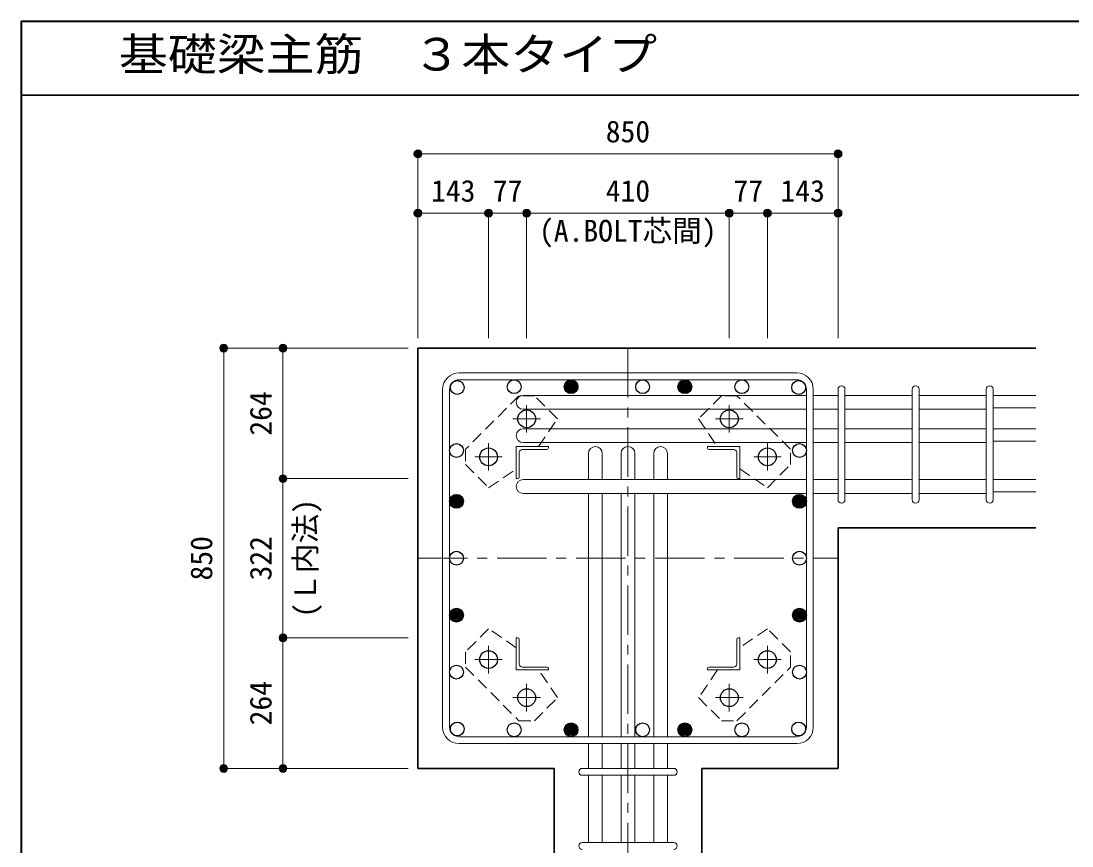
# Model space of a CAD drawing. Units: millimetres at full size, sheet at 1:20. Extents: x -3982 to 3969, y -2803 to 2801.
# Drawn here: x -3982 to -1856, y 1132 to 2801 of the extents above; entities that cross this region are included whole.
import ezdxf
from ezdxf.enums import TextEntityAlignment as Align

# ---------------------------------------------------------------- set-up
doc = ezdxf.new("R2010")
doc.units = ezdxf.units.MM
doc.header["$LTSCALE"] = 20
doc.header["$PDMODE"] = 32
doc.header["$PDSIZE"] = 12
doc.linetypes.add('CHAIN1', pattern=[8, 5, -1, 1, -1])
doc.linetypes.add('DASHED1', pattern=[1.8, 1.2, -0.6])
for name, color, linetype, lineweight in [('6-1_躯体線', 2, 'Continuous', 35), ('6-2_A.Bolt_', 4, 'Continuous', 9), ('6-3_柱型主筋', 4, 'Continuous', 9), ('6-4_フープ', 7, 'Continuous', 18), ('6-5_梁主筋', 7, 'Continuous', 18), ('6-6_S.T.P.', 7, 'Continuous', 18), ('6-7_文字', 7, 'Continuous', 18), ('6-9', 4, 'DASHED1', 9), ('6-D_寸法', 4, 'Continuous', 9), ('F-0_枠', 6, 'Continuous', 40)]:
    doc.layers.add(name, color=color, linetype=linetype, lineweight=lineweight)
doc.styles.add('ＭＳ ゴシック', font='')
doc.styles.get('ＭＳ ゴシック').set_extended_font_data('MS Gothic')

msp = doc.modelspace()

# ---------------------------------------------------------------- linework, layer by layer
at = {"layer": '6-1_躯体線'}
for p, q in [((-1928.87, 2139.12), (-3178.87, 2139.12)), ((-1928.87, 2139.12), (-3178.87, 2139.12)), ((-3178.87, 1289.12), (-3178.87, 2139.12)), ((-1928.87, 1775.62), (-2328.87, 1775.62)), ((-2328.87, 1289.12), (-2328.87, 1775.62)), ((-2604.37, 889.12), (-2604.37, 1289.12)), ((-2328.87, 1289.12), (-2604.37, 1289.12))]:
    msp.add_line(p, q, dxfattribs=at)
msp.add_lwpolyline([(-2903.37, 889.12), (-2903.37, 1289.12), (-3178.87, 1289.12)], dxfattribs=at)
at = {"layer": '6-2_A.Bolt_', "linetype": 'CHAIN1'}
for p, q in [((-2958.87, 1968.42), (-2958.87, 2023.92)), ((-2548.87, 1968.42), (-2548.87, 2023.92)), ((-2931.17, 1996.12), (-2986.67, 1996.12)), ((-2576.57, 1996.12), (-2521.07, 1996.12)), ((-3035.87, 1891.42), (-3035.87, 1946.92)), ((-2471.87, 1891.42), (-2471.87, 1946.92)), ((-3008.17, 1919.12), (-3063.67, 1919.12)), ((-2499.57, 1919.12), (-2444.07, 1919.12)), ((-3035.87, 1536.82), (-3035.87, 1481.32)), ((-2471.87, 1536.82), (-2471.87, 1481.32)), ((-3008.17, 1509.12), (-3063.67, 1509.12)), ((-2499.57, 1509.12), (-2444.07, 1509.12)), ((-2958.87, 1459.82), (-2958.87, 1404.32)), ((-2548.87, 1459.82), (-2548.87, 1404.32)), ((-2931.17, 1432.12), (-2986.67, 1432.12)), ((-2576.57, 1432.12), (-2521.07, 1432.12))]:
    msp.add_line(p, q, dxfattribs=at)
at = {"layer": '6-2_A.Bolt_'}
for p, q in [((-2979.87, 1875.12), (-2979.87, 1940.12)), ((-2914.87, 1940.12), (-2979.87, 1940.12)), ((-2914.87, 1940.12), (-2914.87, 1937.12)), ((-2592.87, 1940.12), (-2592.87, 1937.12)), ((-2592.87, 1940.12), (-2527.87, 1940.12)), ((-2527.87, 1875.12), (-2527.87, 1940.12)), ((-2973.87, 1928.12), (-2973.87, 1878.12)), ((-2967.87, 1934.12), (-2917.87, 1934.12)), ((-2539.87, 1934.12), (-2589.87, 1934.12)), ((-2533.87, 1928.12), (-2533.87, 1878.12)), ((-2979.87, 1875.12), (-2976.87, 1875.12)), ((-2527.87, 1875.12), (-2530.87, 1875.12)), ((-2979.87, 1553.12), (-2976.87, 1553.12)), ((-2979.87, 1553.12), (-2979.87, 1488.12)), ((-2527.87, 1553.13), (-2530.87, 1553.13)), ((-2527.87, 1553.13), (-2527.87, 1488.13)), ((-2973.87, 1500.12), (-2973.87, 1550.12)), ((-2533.87, 1500.12), (-2533.87, 1550.13)), ((-2967.87, 1494.12), (-2917.87, 1494.12)), ((-2914.87, 1488.12), (-2914.87, 1491.12)), ((-2592.87, 1488.13), (-2592.87, 1491.12)), ((-2539.87, 1494.12), (-2589.87, 1494.12)), ((-2914.87, 1488.12), (-2979.87, 1488.12)), ((-2592.87, 1488.13), (-2527.87, 1488.13))]:
    msp.add_line(p, q, dxfattribs=at)
at = {"layer": '6-2_A.Bolt_', "color": 3, "lineweight": 25}
for centre in [(-2958.87, 1996.12), (-2548.87, 1996.12), (-3035.87, 1919.12), (-2471.87, 1919.12), (-3035.87, 1509.12), (-2471.87, 1509.12), (-2958.87, 1432.12), (-2548.87, 1432.12)]:
    msp.add_circle(centre, 18, dxfattribs=at)
at = {"layer": '6-2_A.Bolt_'}
for centre, radius, start, end in [((-2917.87, 1937.12), 3, 270, 0), ((-2589.87, 1937.12), 3, 180, 270), ((-2967.87, 1928.12), 6, 90, 180), ((-2539.87, 1928.12), 6, 0, 90), ((-2976.87, 1878.12), 3, 270, 0), ((-2530.87, 1878.12), 3, 180, 270), ((-2976.87, 1550.12), 3, 0, 90), ((-2530.87, 1550.13), 3, 90, 180), ((-2967.87, 1500.12), 6, 180, 270), ((-2917.87, 1491.12), 3, 0, 90), ((-2589.87, 1491.12), 3, 90, 180), ((-2539.87, 1500.12), 6, 270, 0)]:
    msp.add_arc(centre, radius, start, end, dxfattribs=at)
at = {"layer": '6-3_柱型主筋', "color": 3, "lineweight": 25}
for centre in [(-3099.26, 2059.51), (-2984.13, 2061.12), (-2869, 2061.12), (-2724.26, 2061.12), (-2638.74, 2061.12), (-2523.61, 2061.12), (-2408.48, 2059.51), (-3100.87, 1931.92), (-2406.87, 1931.92), (-3100.87, 1829.25), (-2406.87, 1829.25), (-3100.87, 1714.12), (-2406.87, 1714.12), (-3100.87, 1598.99), (-2406.87, 1598.99), (-3100.87, 1483.86), (-2406.87, 1483.86), (-3099.26, 1368.74), (-2408.48, 1368.74), (-2984.13, 1367.12), (-2869, 1367.12), (-2724.26, 1367.12), (-2638.74, 1367.12), (-2523.61, 1367.12)]:
    msp.add_circle(centre, 14, dxfattribs=at)
at = {"layer": '6-3_柱型主筋'}
for centre, radius in [((-2869, 2061.12), 14), ((-2869, 2061.12), 12.6), ((-2869, 2061.12), 11.2), ((-2869, 2061.12), 9.8), ((-2869, 2061.12), 8.4), ((-2869, 2061.12), 7), ((-2869, 2061.12), 5.6), ((-2869, 2061.12), 4.2), ((-2869, 2061.12), 2.8), ((-2638.74, 2061.12), 14), ((-2638.74, 2061.12), 12.6), ((-2638.74, 2061.12), 11.2), ((-2638.74, 2061.12), 9.8), ((-2638.74, 2061.12), 8.4), ((-2638.74, 2061.12), 7), ((-2638.74, 2061.12), 5.6), ((-2638.74, 2061.12), 4.2), ((-2638.74, 2061.12), 2.8), ((-2869, 2061.12), 1.4), ((-2638.74, 2061.12), 1.4), ((-3100.87, 1829.25), 14), ((-3100.87, 1829.25), 12.6), ((-3100.87, 1829.25), 11.2), ((-3100.87, 1829.25), 9.8), ((-3100.87, 1829.25), 8.4), ((-3100.87, 1829.25), 7), ((-3100.87, 1829.25), 5.6), ((-3100.87, 1829.25), 4.2), ((-3100.87, 1829.25), 2.8), ((-3100.87, 1829.25), 1.4), ((-2406.87, 1829.25), 14), ((-2406.87, 1829.25), 12.6), ((-2406.87, 1829.25), 11.2), ((-2406.87, 1829.25), 9.8), ((-2406.87, 1829.25), 8.4), ((-2406.87, 1829.25), 7), ((-2406.87, 1829.25), 5.6), ((-2406.87, 1829.25), 4.2), ((-2406.87, 1829.25), 2.8), ((-2406.87, 1829.25), 1.4), ((-3100.87, 1598.99), 14), ((-3100.87, 1598.99), 12.6), ((-3100.87, 1598.99), 11.2), ((-3100.87, 1598.99), 9.8), ((-3100.87, 1598.99), 8.4), ((-3100.87, 1598.99), 7), ((-3100.87, 1598.99), 5.6), ((-3100.87, 1598.99), 4.2), ((-3100.87, 1598.99), 2.8), ((-3100.87, 1598.99), 1.4), ((-2406.87, 1598.99), 14), ((-2406.87, 1598.99), 12.6), ((-2406.87, 1598.99), 11.2), ((-2406.87, 1598.99), 9.8), ((-2406.87, 1598.99), 8.4), ((-2406.87, 1598.99), 7), ((-2406.87, 1598.99), 5.6), ((-2406.87, 1598.99), 4.2), ((-2406.87, 1598.99), 2.8), ((-2406.87, 1598.99), 1.4), ((-2869, 1367.12), 14), ((-2869, 1367.12), 12.6), ((-2869, 1367.12), 11.2), ((-2869, 1367.12), 9.8), ((-2869, 1367.12), 8.4), ((-2869, 1367.12), 7), ((-2869, 1367.12), 5.6), ((-2869, 1367.12), 4.2), ((-2869, 1367.12), 2.8), ((-2869, 1367.12), 1.4), ((-2638.74, 1367.12), 14), ((-2638.74, 1367.12), 12.6), ((-2638.74, 1367.12), 11.2), ((-2638.74, 1367.12), 9.8), ((-2638.74, 1367.12), 8.4), ((-2638.74, 1367.12), 7), ((-2638.74, 1367.12), 5.6), ((-2638.74, 1367.12), 4.2), ((-2638.74, 1367.12), 2.8), ((-2638.74, 1367.12), 1.4)]:
    msp.add_circle(centre, radius, dxfattribs=at)
at = {"layer": '6-4_フープ'}
for p, q in [((-2412.37, 2089.12), (-3095.37, 2089.12)), ((-2412.37, 2075.12), (-3095.37, 2075.12)), ((-3128.87, 1372.62), (-3128.87, 2055.62)), ((-3114.87, 1372.62), (-3114.87, 2055.62)), ((-2392.87, 1372.62), (-2392.87, 2055.62)), ((-2378.87, 1372.62), (-2378.87, 2055.62)), ((-2412.37, 1353.12), (-3095.37, 1353.12)), ((-2412.37, 1339.12), (-3095.37, 1339.12))]:
    msp.add_line(p, q, dxfattribs=at)
for centre, radius, start, end in [((-3095.37, 2055.62), 33.5, 90, 180), ((-2412.37, 2055.62), 33.5, 0, 90), ((-3095.37, 2055.62), 19.5, 90, 180), ((-2412.37, 2055.62), 19.5, 0, 90), ((-3095.37, 1372.62), 33.5, 180, 270), ((-3095.37, 1372.62), 19.5, 180, 270), ((-2412.37, 1372.62), 33.5, 270, 0), ((-2412.37, 1372.62), 19.5, 270, 0)]:
    msp.add_arc(centre, radius, start, end, dxfattribs=at)
at = {"layer": '6-5_梁主筋'}
for p, q in [((-2965.87, 2043.51), (-2392.87, 2043.51)), ((-2328.87, 2043.51), (-2378.87, 2043.51)), ((-2178.87, 2043.51), (-2314.87, 2043.51)), ((-2028.87, 2043.51), (-2164.87, 2043.51)), ((-1928.87, 2043.51), (-2014.87, 2043.51)), ((-2965.87, 2015.51), (-2392.87, 2015.51)), ((-2328.87, 2015.51), (-2378.87, 2015.51)), ((-2178.87, 2015.51), (-2314.87, 2015.51)), ((-2028.87, 2015.51), (-2164.87, 2015.51)), ((-1928.87, 2018.51), (-2014.87, 2018.51)), ((-2965.87, 1976.12), (-2392.87, 1976.12)), ((-2328.87, 1976.12), (-2378.87, 1976.12)), ((-2178.87, 1976.12), (-2314.87, 1976.12)), ((-2028.87, 1976.12), (-2164.87, 1976.12)), ((-1928.87, 1976.12), (-2014.87, 1976.12)), ((-2965.87, 1948.12), (-2392.87, 1948.12)), ((-2328.87, 1948.12), (-2378.87, 1948.12)), ((-2178.87, 1948.12), (-2314.87, 1948.12)), ((-2028.87, 1948.12), (-2164.87, 1948.12)), ((-1928.87, 1951.12), (-2014.87, 1951.12)), ((-2833.87, 1926.12), (-2833.87, 1873.12)), ((-2805.87, 1926.12), (-2805.87, 1873.12)), ((-2767.87, 1926.12), (-2767.87, 1873.12)), ((-2739.87, 1926.12), (-2739.87, 1873.12)), ((-2701.87, 1926.12), (-2701.87, 1873.12)), ((-2673.87, 1926.12), (-2673.87, 1873.12)), ((-2965.87, 1873.12), (-2392.87, 1873.12)), ((-2328.87, 1873.12), (-2378.87, 1873.12)), ((-2178.87, 1873.12), (-2314.87, 1873.12)), ((-2028.87, 1873.12), (-2164.87, 1873.12)), ((-1928.87, 1873.12), (-2014.87, 1873.12)), ((-2965.87, 1845.12), (-2392.87, 1845.12)), ((-2833.87, 1845.12), (-2833.87, 1353.12)), ((-2805.87, 1845.12), (-2805.87, 1353.12)), ((-2767.87, 1845.12), (-2767.87, 1353.12)), ((-2739.87, 1845.12), (-2739.87, 1353.12)), ((-2701.87, 1845.12), (-2701.87, 1353.12)), ((-2673.87, 1845.12), (-2673.87, 1353.12)), ((-2328.87, 1845.12), (-2378.87, 1845.12)), ((-2178.87, 1845.12), (-2314.87, 1845.12)), ((-2028.87, 1845.12), (-2164.87, 1845.12)), ((-1928.87, 1848.12), (-2014.87, 1848.12)), ((-2833.87, 1339.12), (-2833.87, 1289.12)), ((-2805.87, 1339.12), (-2805.87, 1289.12)), ((-2767.87, 1339.12), (-2767.87, 1289.12)), ((-2739.87, 1339.12), (-2739.87, 1289.12)), ((-2701.87, 1339.12), (-2701.87, 1289.12)), ((-2673.87, 1339.12), (-2673.87, 1289.12)), ((-2833.87, 1275.12), (-2833.87, 1139.12)), ((-2805.87, 1275.12), (-2805.87, 1139.12)), ((-2767.87, 1275.12), (-2767.87, 1139.12)), ((-2739.87, 1275.12), (-2739.87, 1139.12)), ((-2701.87, 1275.12), (-2701.87, 1139.12)), ((-2673.87, 1275.12), (-2673.87, 1139.12))]:
    msp.add_line(p, q, dxfattribs=at)
for centre, start, end in [((-2965.87, 2029.51), 90, 180), ((-2965.87, 2029.51), 180, 270), ((-2965.87, 1962.12), 90, 180), ((-2965.87, 1962.12), 180, 270), ((-2819.87, 1926.12), 90, 180), ((-2819.87, 1926.12), 0, 90), ((-2753.87, 1926.12), 90, 180), ((-2753.87, 1926.12), 0, 90), ((-2687.87, 1926.12), 90, 180), ((-2687.87, 1926.12), 0, 90), ((-2965.87, 1859.12), 90, 180), ((-2965.87, 1859.12), 180, 270)]:
    msp.add_arc(centre, 14, start, end, dxfattribs=at)
at = {"layer": '6-6_S.T.P.'}
for p, q in [((-2328.87, 1832.62), (-2328.87, 2055.62)), ((-2328.87, 1832.62), (-2328.87, 2055.62)), ((-2328.87, 1832.62), (-2328.87, 2055.62)), ((-2328.87, 1832.62), (-2328.87, 2055.62)), ((-2314.87, 1832.62), (-2314.87, 2055.62)), ((-2314.87, 1832.62), (-2314.87, 2055.62)), ((-2314.87, 1832.62), (-2314.87, 2055.62)), ((-2314.87, 1832.62), (-2314.87, 2055.62)), ((-2178.87, 1832.62), (-2178.87, 2055.62)), ((-2164.87, 1832.62), (-2164.87, 2055.62)), ((-2028.87, 1832.62), (-2028.87, 2055.62)), ((-2014.87, 1832.62), (-2014.87, 2055.62)), ((-2846.37, 1289.12), (-2661.37, 1289.12)), ((-2846.37, 1275.12), (-2661.37, 1275.12)), ((-2846.37, 1139.12), (-2661.37, 1139.12))]:
    msp.add_line(p, q, dxfattribs=at)
for centre, start, end in [((-2321.87, 2056.01), 0, 180), ((-2321.87, 2056.01), 0, 180), ((-2321.87, 2056.01), 0, 180), ((-2321.87, 2056.01), 0, 180), ((-2171.87, 2056.01), 0, 180), ((-2021.87, 2056.01), 0, 180), ((-2321.87, 1832.62), 180, 0), ((-2321.87, 1832.62), 180, 0), ((-2321.87, 1832.62), 180, 0), ((-2321.87, 1832.62), 180, 0), ((-2171.87, 1832.62), 180, 0), ((-2021.87, 1832.62), 180, 0), ((-2846.37, 1282.12), 90, 270), ((-2846.37, 1282.12), 90, 270), ((-2846.37, 1282.12), 90, 270), ((-2846.37, 1282.12), 90, 270), ((-2661.37, 1282.12), 270, 90), ((-2661.37, 1282.12), 270, 90), ((-2661.37, 1282.12), 270, 90), ((-2661.37, 1282.12), 270, 90), ((-2846.37, 1132.12), 90, 270), ((-2661.37, 1132.12), 270, 90)]:
    msp.add_arc(centre, 7, start, end, dxfattribs=at)
at = {"layer": '6-9'}
for p, q in [((-2943.27, 2042.82), (-2974.37, 2042.82)), ((-2896.57, 1996.12), (-2943.27, 2042.82)), ((-2934.77, 1940.12), (-2896.57, 1996.12)), ((-2425.17, 1903.52), (-2425.17, 1934.62)), ((-2527.87, 1895.03), (-2471.87, 1856.82)), ((-2471.87, 1856.82), (-2425.17, 1903.52)), ((-3035.87, 1571.42), (-3082.57, 1524.72)), ((-2979.87, 1533.22), (-3035.87, 1571.42)), ((-3082.57, 1524.72), (-3082.57, 1493.62)), ((-2572.96, 1488.13), (-2611.17, 1432.12)), ((-2611.17, 1432.12), (-2564.47, 1385.43)), ((-2564.47, 1385.43), (-2533.37, 1385.43))]:
    msp.add_line(p, q, dxfattribs=at)
for points in [[(-2974.37, 2042.82), (-3082.57, 1934.62), (-3082.57, 1903.52), (-3035.87, 1856.82), (-2979.87, 1894.94)], [(-2425.17, 1934.62), (-2533.37, 2042.82), (-2564.47, 2042.82), (-2611.17, 1996.12), (-2573.05, 1940.12)], [(-2533.37, 1385.43), (-2425.17, 1493.62), (-2425.17, 1524.72), (-2471.87, 1571.43), (-2527.87, 1533.31)], [(-3082.57, 1493.62), (-2974.37, 1385.42), (-2943.27, 1385.42), (-2896.57, 1432.12), (-2934.68, 1488.12)]]:
    msp.add_lwpolyline(points, dxfattribs=at)
at = {"layer": '6-D_寸法'}
for p, q in [((-3178.87, 2532.15), (-2328.87, 2532.15)), ((-2328.87, 2532.15), (-2328.87, 2412.15)), ((-3178.87, 2412.15), (-3035.87, 2412.15)), ((-3035.87, 2412.15), (-3035.87, 2159.12)), ((-3035.87, 2412.15), (-2958.87, 2412.15)), ((-2958.87, 2412.15), (-2958.87, 2159.12)), ((-2958.87, 2412.15), (-2548.87, 2412.15)), ((-2548.87, 2412.15), (-2548.87, 2159.12)), ((-2548.87, 2412.15), (-2471.87, 2412.15)), ((-2471.87, 2412.15), (-2471.87, 2159.12)), ((-2471.87, 2412.15), (-2328.87, 2412.15)), ((-2328.87, 2412.15), (-2328.87, 2159.12)), ((-3571.89, 2139.12), (-3451.89, 2139.12)), ((-3571.89, 2139.12), (-3571.89, 1289.12)), ((-3451.89, 2139.12), (-3198.87, 2139.12)), ((-3451.89, 2139.12), (-3451.89, 1875.12)), ((-3451.89, 1875.12), (-3198.87, 1875.12)), ((-3451.89, 1875.12), (-3451.89, 1553.12)), ((-3451.89, 1553.12), (-3198.87, 1553.12)), ((-3451.89, 1553.12), (-3451.89, 1289.12))]:
    msp.add_line(p, q, dxfattribs=at)
at = {"layer": '6-D_寸法', "linetype": 'CHAIN1'}
for p, q in [((-2753.87, 2139.12), (-2753.87, 889.12)), ((-3178.87, 1714.12), (-2328.87, 1714.12))]:
    msp.add_line(p, q, dxfattribs=at)
at = {"layer": '6-D_寸法'}
for points in [[(-3178.87, 2532.15), (-3178.87, 2412.15), (-3178.87, 2159.12)], [(-3571.89, 1289.12), (-3451.89, 1289.12), (-3198.87, 1289.12)]]:
    msp.add_lwpolyline(points, dxfattribs=at)
for centre, radius in [((-3178.87, 2532.15), 8), ((-3178.87, 2532.15), 7.2), ((-3178.87, 2532.15), 6.4), ((-3178.87, 2532.15), 5.6), ((-3178.87, 2532.15), 4.8), ((-3178.87, 2532.15), 4), ((-3178.87, 2532.15), 3.2), ((-3178.87, 2532.15), 2.4), ((-3178.87, 2532.15), 1.6), ((-3178.87, 2532.15), 0.8), ((-2328.87, 2532.15), 8), ((-2328.87, 2532.15), 7.2), ((-2328.87, 2532.15), 6.4), ((-2328.87, 2532.15), 5.6), ((-2328.87, 2532.15), 4.8), ((-2328.87, 2532.15), 4), ((-2328.87, 2532.15), 3.2), ((-2328.87, 2532.15), 2.4), ((-2328.87, 2532.15), 1.6), ((-2328.87, 2532.15), 0.8), ((-3178.87, 2412.15), 8), ((-3178.87, 2412.15), 7.2), ((-3178.87, 2412.15), 6.4), ((-3178.87, 2412.15), 5.6), ((-3178.87, 2412.15), 4.8), ((-3178.87, 2412.15), 4), ((-3178.87, 2412.15), 3.2), ((-3178.87, 2412.15), 2.4), ((-3178.87, 2412.15), 1.6), ((-3178.87, 2412.15), 0.8), ((-3035.87, 2412.15), 8), ((-3035.87, 2412.15), 7.2), ((-3035.87, 2412.15), 6.4), ((-3035.87, 2412.15), 5.6), ((-3035.87, 2412.15), 4.8), ((-3035.87, 2412.15), 4), ((-3035.87, 2412.15), 3.2), ((-3035.87, 2412.15), 2.4), ((-3035.87, 2412.15), 1.6), ((-3035.87, 2412.15), 0.8), ((-2958.87, 2412.15), 8), ((-2958.87, 2412.15), 7.2), ((-2958.87, 2412.15), 6.4), ((-2958.87, 2412.15), 5.6), ((-2958.87, 2412.15), 4.8), ((-2958.87, 2412.15), 4), ((-2958.87, 2412.15), 3.2), ((-2958.87, 2412.15), 2.4), ((-2958.87, 2412.15), 1.6), ((-2958.87, 2412.15), 0.8), ((-2548.87, 2412.15), 8), ((-2548.87, 2412.15), 7.2), ((-2548.87, 2412.15), 6.4), ((-2548.87, 2412.15), 5.6), ((-2548.87, 2412.15), 4.8), ((-2548.87, 2412.15), 4), ((-2548.87, 2412.15), 3.2), ((-2548.87, 2412.15), 2.4), ((-2548.87, 2412.15), 1.6), ((-2548.87, 2412.15), 0.8), ((-2471.87, 2412.15), 8), ((-2471.87, 2412.15), 7.2), ((-2471.87, 2412.15), 6.4), ((-2471.87, 2412.15), 5.6), ((-2471.87, 2412.15), 4.8), ((-2471.87, 2412.15), 4), ((-2471.87, 2412.15), 3.2), ((-2471.87, 2412.15), 2.4), ((-2471.87, 2412.15), 1.6), ((-2471.87, 2412.15), 0.8), ((-2328.87, 2412.15), 8), ((-2328.87, 2412.15), 7.2), ((-2328.87, 2412.15), 6.4), ((-2328.87, 2412.15), 5.6), ((-2328.87, 2412.15), 4.8), ((-2328.87, 2412.15), 4), ((-2328.87, 2412.15), 3.2), ((-2328.87, 2412.15), 2.4), ((-2328.87, 2412.15), 1.6), ((-2328.87, 2412.15), 0.8), ((-3571.89, 2139.12), 8), ((-3571.89, 2139.12), 7.2), ((-3571.89, 2139.12), 6.4), ((-3571.89, 2139.12), 5.6), ((-3571.89, 2139.12), 4.8), ((-3571.89, 2139.12), 4), ((-3571.89, 2139.12), 3.2), ((-3571.89, 2139.12), 2.4), ((-3571.89, 2139.12), 1.6), ((-3571.89, 2139.12), 0.8), ((-3451.89, 2139.12), 8), ((-3451.89, 2139.12), 7.2), ((-3451.89, 2139.12), 6.4), ((-3451.89, 2139.12), 5.6), ((-3451.89, 2139.12), 4.8), ((-3451.89, 2139.12), 4), ((-3451.89, 2139.12), 3.2), ((-3451.89, 2139.12), 2.4), ((-3451.89, 2139.12), 1.6), ((-3451.89, 2139.12), 0.8), ((-3451.89, 1875.12), 8), ((-3451.89, 1875.12), 7.2), ((-3451.89, 1875.12), 6.4), ((-3451.89, 1875.12), 5.6), ((-3451.89, 1875.12), 4.8), ((-3451.89, 1875.12), 4), ((-3451.89, 1875.12), 3.2), ((-3451.89, 1875.12), 2.4), ((-3451.89, 1875.12), 1.6), ((-3451.89, 1875.12), 0.8), ((-3451.89, 1553.12), 8), ((-3451.89, 1553.12), 7.2), ((-3451.89, 1553.12), 6.4), ((-3451.89, 1553.12), 5.6), ((-3451.89, 1553.12), 4.8), ((-3451.89, 1553.12), 4), ((-3451.89, 1553.12), 3.2), ((-3451.89, 1553.12), 2.4), ((-3451.89, 1553.12), 1.6), ((-3451.89, 1553.12), 0.8), ((-3571.89, 1289.12), 8), ((-3451.89, 1289.12), 8), ((-3571.89, 1289.12), 7.2), ((-3571.89, 1289.12), 6.4), ((-3571.89, 1289.12), 5.6), ((-3571.89, 1289.12), 4.8), ((-3571.89, 1289.12), 4), ((-3571.89, 1289.12), 3.2), ((-3571.89, 1289.12), 2.4), ((-3571.89, 1289.12), 1.6), ((-3571.89, 1289.12), 0.8), ((-3451.89, 1289.12), 7.2), ((-3451.89, 1289.12), 6.4), ((-3451.89, 1289.12), 5.6), ((-3451.89, 1289.12), 4.8), ((-3451.89, 1289.12), 4), ((-3451.89, 1289.12), 3.2), ((-3451.89, 1289.12), 2.4), ((-3451.89, 1289.12), 1.6), ((-3451.89, 1289.12), 0.8)]:
    msp.add_circle(centre, radius, dxfattribs=at)
at = {"layer": '6-D_寸法', "color": 7}
for p in [(-3178.87, 2532.15), (-2328.87, 2532.15), (-3178.87, 2412.15), (-3035.87, 2412.15), (-2958.87, 2412.15), (-2548.87, 2412.15), (-2471.87, 2412.15), (-2328.87, 2412.15), (-3571.89, 2139.12), (-3451.89, 2139.12), (-3451.89, 1875.12), (-3451.89, 1553.12), (-3571.89, 1289.12), (-3451.89, 1289.12)]:
    msp.add_point(p, dxfattribs=at)
at = {"layer": 'F-0_枠'}
for q in [(3969.4, 2800.77), (-3981.92, -2796.83)]:
    msp.add_line((-3981.92, 2800.77), q, dxfattribs=at)
at = {"layer": 'F-0_枠', "color": 2, "lineweight": 35}
msp.add_line((-3981.92, 2650.77), (2482.4, 2650.77), dxfattribs=at)

# ---------------------------------------------------------------- texts
at = {"layer": '6-7_文字', "color": 2, "style": 'ＭＳ ゴシック', "width": 1.1}
msp.add_text('\u3000\u3000基礎梁主筋\u3000３本タイプ', height=65.98, dxfattribs=at).set_placement((-3981.92, 2680.77), align=Align.BOTTOM_LEFT)
at = {"layer": '6-D_寸法', "style": 'ＭＳ ゴシック'}
for s, p in [('850', (-2798.87, 2542.15)), ('143', (-3152.37, 2422.15)), ('77', (-3027.37, 2422.15)), ('410', (-2798.87, 2422.15)), ('77', (-2540.37, 2422.15)), ('143', (-2445.37, 2422.15)), ('(A.BOLT芯間)', (-2933.87, 2341.42))]:
    msp.add_text(s, height=43.99, dxfattribs=at).set_placement(p, align=Align.BOTTOM_LEFT)
for s, p in [('264', (-3461.89, 1962.12)), ('(Ｌ内法)', (-3371.68, 1594.12)), ('850', (-3581.89, 1669.12)), ('322', (-3461.89, 1669.12)), ('264', (-3461.89, 1376.12))]:
    msp.add_text(s, height=43.99, rotation=90, dxfattribs=at).set_placement(p, align=Align.BOTTOM_LEFT)

doc.saveas('drawing.dxf')
